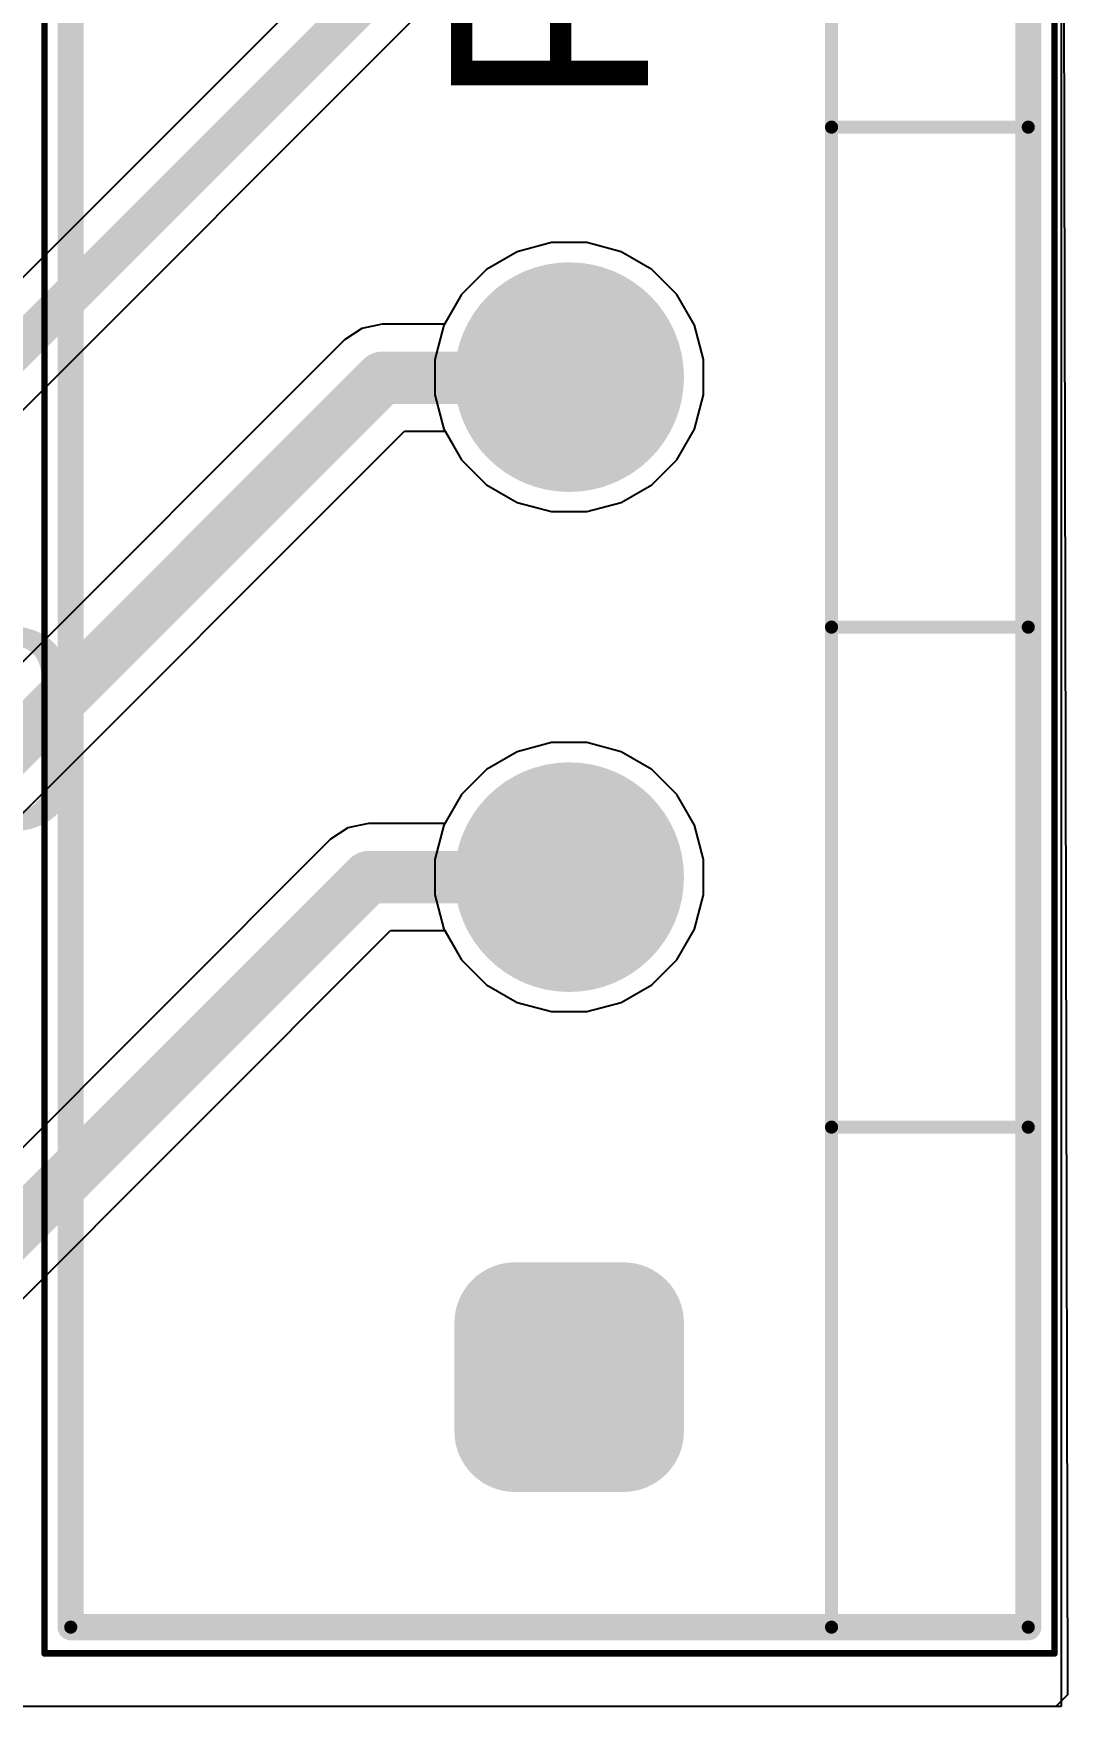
# Model space of a CAD drawing. Header units: millimetres. Extents: x 0.02 to 2.82, y 0.02 to 1.79.
# Drawn here: x 2.507 to 2.817, y 0.02 to 0.522 of the extents above; entities that cross this region are included whole.
import ezdxf

# ---------------------------------------------------------------- set-up
doc = ezdxf.new("R2010")
doc.units = ezdxf.units.MM
doc.header["$MEASUREMENT"] = 0
for name, color, linetype in [('BottomLayer', 5, 'Continuous'), ('BottomSolder', 6, 'Continuous'), ('Mechanical11', 56, 'Continuous'), ('Mechanical13', 56, 'Continuous'), ('Mechanical15', 56, 'Continuous'), ('MultiLayer', 9, 'Continuous'), ('PadHoleLayer', 156, 'Continuous'), ('TopLayer', 1, 'Continuous'), ('TopOverlay', 2, 'Continuous'), ('TopSolder', 216, 'Continuous')]:
    doc.layers.add(name, color=color, linetype=linetype)
doc.styles.add('Arial', font='arial.ttf', dxfattribs={"height": 0.2})

# ---------------------------------------------------------------- blocks, each defined once
blk = doc.blocks.new('691243310007_23')
at = {"layer": 'BottomLayer'}
h = blk.add_hatch(color=5, dxfattribs=at)
edge = h.paths.add_edge_path()
edge.add_arc((-0.46624, 0.01033), 0.01624, 90, 180)
edge.add_line((-0.48248, 0.01033), (-0.48248, -0.02215))
edge.add_arc((-0.46624, -0.02215), 0.01624, 180, 270)
edge.add_line((-0.46624, -0.03839), (-0.43376, -0.03839))
edge.add_arc((-0.43376, -0.02215), 0.01624, 270, 360)
edge.add_line((-0.41752, -0.02215), (-0.41752, 0.01033))
edge.add_arc((-0.43376, 0.01033), 0.01624, 0, 90)
edge.add_line((-0.43376, 0.02657), (-0.46624, 0.02657))
h = blk.add_hatch(color=5, dxfattribs=at)
edge = h.paths.add_edge_path()
edge.add_arc((-0.3, -0.00591), 0.03248, 0, 360)
h = blk.add_hatch(color=5, dxfattribs=at)
edge = h.paths.add_edge_path()
edge.add_arc((-0.15, -0.00591), 0.03248, 0, 360)
at = {"layer": 'BottomSolder'}
h = blk.add_hatch(color=6, dxfattribs=at)
edge = h.paths.add_edge_path()
edge.add_arc((-0.46624, 0.01033), 0.01821, 90, 180)
edge.add_line((-0.48445, 0.01033), (-0.48445, -0.02215))
edge.add_arc((-0.46624, -0.02215), 0.01821, 180, 270)
edge.add_line((-0.46624, -0.04035), (-0.43376, -0.04035))
edge.add_arc((-0.43376, -0.02215), 0.01821, 270, 360)
edge.add_line((-0.41555, -0.02215), (-0.41555, 0.01033))
edge.add_arc((-0.43376, 0.01033), 0.01821, 0, 90)
edge.add_line((-0.43376, 0.02854), (-0.46624, 0.02854))
h = blk.add_hatch(color=6, dxfattribs=at)
edge = h.paths.add_edge_path()
edge.add_arc((-0.3, -0.00591), 0.03445, 0, 360)
h = blk.add_hatch(color=6, dxfattribs=at)
edge = h.paths.add_edge_path()
edge.add_arc((-0.15, -0.00591), 0.03445, 0, 360)
at = {"layer": 'MultiLayer'}
h = blk.add_hatch(color=9, dxfattribs=at)
edge = h.paths.add_edge_path()
edge.add_arc((-0.46624, 0.01033), 0.01624, 90, 180)
edge.add_line((-0.48248, 0.01033), (-0.48248, -0.02215))
edge.add_arc((-0.46624, -0.02215), 0.01624, 180, 270)
edge.add_line((-0.46624, -0.03839), (-0.43376, -0.03839))
edge.add_arc((-0.43376, -0.02215), 0.01624, 270, 360)
edge.add_line((-0.41752, -0.02215), (-0.41752, 0.01033))
edge.add_arc((-0.43376, 0.01033), 0.01624, 0, 90)
edge.add_line((-0.43376, 0.02657), (-0.46624, 0.02657))
h = blk.add_hatch(color=9, dxfattribs=at)
edge = h.paths.add_edge_path()
edge.add_arc((-0.3, -0.00591), 0.03248, 0, 360)
h = blk.add_hatch(color=9, dxfattribs=at)
edge = h.paths.add_edge_path()
edge.add_arc((-0.15, -0.00591), 0.03248, 0, 360)
at = {"layer": 'PadHoleLayer'}
h = blk.add_hatch(color=156, dxfattribs=at)
edge = h.paths.add_edge_path()
edge.add_arc((-0.45, -0.00591), 0.02165, 0, 360)
h = blk.add_hatch(color=156, dxfattribs=at)
edge = h.paths.add_edge_path()
edge.add_arc((-0.3, -0.00591), 0.02165, 0, 360)
h = blk.add_hatch(color=156, dxfattribs=at)
edge = h.paths.add_edge_path()
edge.add_arc((-0.15, -0.00591), 0.02165, 0, 360)
at = {"layer": 'TopLayer'}
h = blk.add_hatch(color=1, dxfattribs=at)
edge = h.paths.add_edge_path()
edge.add_arc((-0.46624, 0.01033), 0.01624, 90, 180)
edge.add_line((-0.48248, 0.01033), (-0.48248, -0.02215))
edge.add_arc((-0.46624, -0.02215), 0.01624, 180, 270)
edge.add_line((-0.46624, -0.03839), (-0.43376, -0.03839))
edge.add_arc((-0.43376, -0.02215), 0.01624, 270, 360)
edge.add_line((-0.41752, -0.02215), (-0.41752, 0.01033))
edge.add_arc((-0.43376, 0.01033), 0.01624, 0, 90)
edge.add_line((-0.43376, 0.02657), (-0.46624, 0.02657))
h = blk.add_hatch(color=1, dxfattribs=at)
edge = h.paths.add_edge_path()
edge.add_arc((-0.3, -0.00591), 0.03248, 0, 360)
h = blk.add_hatch(color=1, dxfattribs=at)
edge = h.paths.add_edge_path()
edge.add_arc((-0.15, -0.00591), 0.03248, 0, 360)
at = {"layer": 'TopSolder'}
h = blk.add_hatch(color=216, dxfattribs=at)
edge = h.paths.add_edge_path()
edge.add_arc((-0.46624, 0.01033), 0.01821, 90, 180)
edge.add_line((-0.48445, 0.01033), (-0.48445, -0.02215))
edge.add_arc((-0.46624, -0.02215), 0.01821, 180, 270)
edge.add_line((-0.46624, -0.04035), (-0.43376, -0.04035))
edge.add_arc((-0.43376, -0.02215), 0.01821, 270, 360)
edge.add_line((-0.41555, -0.02215), (-0.41555, 0.01033))
edge.add_arc((-0.43376, 0.01033), 0.01821, 0, 90)
edge.add_line((-0.43376, 0.02854), (-0.46624, 0.02854))
h = blk.add_hatch(color=216, dxfattribs=at)
edge = h.paths.add_edge_path()
edge.add_arc((-0.3, -0.00591), 0.03445, 0, 360)
h = blk.add_hatch(color=216, dxfattribs=at)
edge = h.paths.add_edge_path()
edge.add_arc((-0.15, -0.00591), 0.03445, 0, 360)
at = {"layer": 'Mechanical11', "const_width": 0.00394}
for points in [[(-0.525, 0.1437), (0.525, 0.1437)], [(-0.525, 0.1437), (-0.525, -0.1437)], [(-0.525, -0.08465), (0.525, -0.08465)], [(-0.375, -0.08465), (-0.375, -0.1437)], [(-0.225, -0.08465), (-0.225, -0.1437)], [(-0.075, -0.08465), (-0.075, -0.1437)], [(-0.525, -0.1437), (0.525, -0.1437)]]:
    blk.add_lwpolyline(points, dxfattribs=at)
at = {"layer": 'Mechanical11', "const_width": 0.00197}
for points in [[(-0.52598, 0.1437, 1), (-0.52402, 0.1437, 1)], [(-0.52598, 0.1437, 1), (-0.52402, 0.1437, 1)], [(-0.52598, -0.08465, 1), (-0.52402, -0.08465, 1)], [(-0.37598, -0.08465, 1), (-0.37402, -0.08465, 1)], [(-0.22598, -0.08465, 1), (-0.22402, -0.08465, 1)], [(-0.07598, -0.08465, 1), (-0.07402, -0.08465, 1)], [(-0.52598, -0.1437, 1), (-0.52402, -0.1437, 1)], [(-0.52598, -0.1437, 1), (-0.52402, -0.1437, 1)], [(-0.37598, -0.1437, 1), (-0.37402, -0.1437, 1)], [(-0.22598, -0.1437, 1), (-0.22402, -0.1437, 1)], [(-0.07598, -0.1437, 1), (-0.07402, -0.1437, 1)]]:
    blk.add_lwpolyline(points, format="xyb", close=True, dxfattribs=at)
at = {"layer": 'Mechanical13', "const_width": 0.00394}
for points in [[(-0.525, 0.1437), (-0.525, -0.1437)], [(-0.525, 0.1437), (0.525, 0.1437)], [(-0.525, -0.08465), (0.525, -0.08465)], [(-0.375, -0.08465), (-0.375, -0.1437)], [(-0.225, -0.08465), (-0.225, -0.1437)], [(-0.075, -0.08465), (-0.075, -0.1437)], [(-0.525, -0.1437), (0.525, -0.1437)]]:
    blk.add_lwpolyline(points, dxfattribs=at)
at = {"layer": 'Mechanical13', "const_width": 0.00197}
for points in [[(-0.52598, 0.1437, 1), (-0.52402, 0.1437, 1)], [(-0.52598, 0.1437, 1), (-0.52402, 0.1437, 1)], [(-0.52598, -0.08465, 1), (-0.52402, -0.08465, 1)], [(-0.37598, -0.08465, 1), (-0.37402, -0.08465, 1)], [(-0.22598, -0.08465, 1), (-0.22402, -0.08465, 1)], [(-0.07598, -0.08465, 1), (-0.07402, -0.08465, 1)], [(-0.52598, -0.1437, 1), (-0.52402, -0.1437, 1)], [(-0.52598, -0.1437, 1), (-0.52402, -0.1437, 1)], [(-0.37598, -0.1437, 1), (-0.37402, -0.1437, 1)], [(-0.22598, -0.1437, 1), (-0.22402, -0.1437, 1)], [(-0.07598, -0.1437, 1), (-0.07402, -0.1437, 1)]]:
    blk.add_lwpolyline(points, format="xyb", close=True, dxfattribs=at)
at = {"layer": 'Mechanical15', "const_width": 0.00197}
for points in [[(-0.53287, 0.15157), (0.53287, 0.15157)], [(-0.53287, 0.15157), (-0.53287, -0.15157)], [(-0.53287, -0.15157), (0.53287, -0.15157)]]:
    blk.add_lwpolyline(points, dxfattribs=at)
at = {"layer": 'Mechanical15', "const_width": 0.000984}
for points in [[(-0.53337, 0.15157, 1), (-0.53238, 0.15157, 1)], [(-0.53337, 0.15157, 1), (-0.53238, 0.15157, 1)], [(-0.53337, -0.15157, 1), (-0.53238, -0.15157, 1)], [(-0.53337, -0.15157, 1), (-0.53238, -0.15157, 1)]]:
    blk.add_lwpolyline(points, format="xyb", close=True, dxfattribs=at)
at = {"layer": 'TopOverlay', "const_width": 0.00787}
for points in [[(-0.525, 0.1437), (-0.525, -0.1437)], [(-0.525, 0.1437), (0.525, 0.1437)], [(-0.525, -0.1437), (0.525, -0.1437)]]:
    blk.add_lwpolyline(points, dxfattribs=at)
at = {"layer": 'TopOverlay', "const_width": 0.00394}
for points in [[(-0.52697, 0.1437, 1), (-0.52303, 0.1437, 1)], [(-0.52697, 0.1437, 1), (-0.52303, 0.1437, 1)], [(-0.52697, -0.1437, 1), (-0.52303, -0.1437, 1)], [(-0.52697, -0.1437, 1), (-0.52303, -0.1437, 1)]]:
    blk.add_lwpolyline(points, format="xyb", close=True, dxfattribs=at)
at = {"layer": 'Mechanical11'}
blk.add_text('P5', height=0.059055, dxfattribs=at).set_placement((-0.0689, -0.02953))

msp = doc.modelspace()

# ---------------------------------------------------------------- linework, layer by layer
at = {"layer": 'BottomLayer'}
for p, q in [((2.81496, 1.75197), (2.81496, 0.01968)), ((2.66201, 0.45886), (2.65175, 0.45611)), ((2.67264, 0.45886), (2.66201, 0.45886)), ((2.6829, 0.45611), (2.67264, 0.45886)), ((2.65175, 0.45611), (2.64254, 0.4508)), ((2.6921, 0.4508), (2.6829, 0.45611)), ((2.64254, 0.4508), (2.63503, 0.44328)), ((2.69961, 0.44328), (2.6921, 0.4508)), ((2.63503, 0.44328), (2.62972, 0.43408)), ((2.70493, 0.43408), (2.69961, 0.44328)), ((2.62972, 0.43408), (2.62697, 0.42382)), ((2.70768, 0.42382), (2.70493, 0.43408)), ((2.62697, 0.42382), (2.62697, 0.41319)), ((2.70768, 0.41319), (2.70768, 0.42382)), ((2.62697, 0.41319), (2.62972, 0.40293)), ((2.70493, 0.40293), (2.70768, 0.41319)), ((2.62972, 0.40293), (2.63503, 0.39373)), ((2.69961, 0.39373), (2.70493, 0.40293)), ((2.63503, 0.39373), (2.64254, 0.38621)), ((2.6921, 0.38621), (2.69961, 0.39373)), ((2.64254, 0.38621), (2.65175, 0.3809)), ((2.6829, 0.3809), (2.6921, 0.38621)), ((2.65175, 0.3809), (2.66201, 0.37815)), ((2.66201, 0.37815), (2.67264, 0.37815)), ((2.67264, 0.37815), (2.6829, 0.3809)), ((2.66201, 0.30886), (2.65175, 0.30611)), ((2.67264, 0.30886), (2.66201, 0.30886)), ((2.6829, 0.30611), (2.67264, 0.30886)), ((2.65175, 0.30611), (2.64254, 0.3008)), ((2.6921, 0.3008), (2.6829, 0.30611)), ((2.64254, 0.3008), (2.63503, 0.29328)), ((2.69961, 0.29328), (2.6921, 0.3008)), ((2.63503, 0.29328), (2.62972, 0.28408)), ((2.70493, 0.28408), (2.69961, 0.29328)), ((2.62972, 0.28408), (2.62697, 0.27382)), ((2.70768, 0.27382), (2.70493, 0.28408)), ((2.62697, 0.27382), (2.62697, 0.26319)), ((2.70768, 0.26319), (2.70768, 0.27382)), ((2.62697, 0.26319), (2.62972, 0.25293)), ((2.70493, 0.25293), (2.70768, 0.26319)), ((2.62972, 0.25293), (2.63503, 0.24373)), ((2.69961, 0.24373), (2.70493, 0.25293)), ((2.63503, 0.24373), (2.64254, 0.23621)), ((2.6921, 0.23621), (2.69961, 0.24373)), ((2.64254, 0.23621), (2.65175, 0.2309)), ((2.6829, 0.2309), (2.6921, 0.23621)), ((2.65175, 0.2309), (2.66201, 0.22815)), ((2.67264, 0.22815), (2.6829, 0.2309)), ((2.66201, 0.22815), (2.67264, 0.22815)), ((2.81496, 0.01968), (0.01968, 0.01968))]:
    msp.add_line(p, q, dxfattribs=at)
at = {"layer": 'TopLayer'}
for p, q in [((2.81301, 1.75001), (2.81691, 0.02322)), ((2.62697, 0.57203), (2.47694, 0.42201)), ((2.4927, 0.39802), (2.63671, 0.54204)), ((2.66201, 0.45886), (2.65175, 0.45611)), ((2.67264, 0.45886), (2.66201, 0.45886)), ((2.6829, 0.45611), (2.67264, 0.45886)), ((2.65175, 0.45611), (2.64254, 0.4508)), ((2.6921, 0.4508), (2.6829, 0.45611)), ((2.64254, 0.4508), (2.63503, 0.44328)), ((2.69961, 0.44328), (2.6921, 0.4508)), ((2.63503, 0.44328), (2.62988, 0.43436)), ((2.70493, 0.43408), (2.69961, 0.44328)), ((2.60508, 0.43314), (2.59987, 0.42966)), ((2.61122, 0.43436), (2.60508, 0.43314)), ((2.62988, 0.43436), (2.61122, 0.43436)), ((2.70768, 0.42382), (2.70493, 0.43408)), ((2.59987, 0.42966), (2.42051, 0.25031)), ((2.59987, 0.42966), (2.59987, 0.42966)), ((2.70768, 0.41319), (2.70768, 0.42382)), ((2.70493, 0.40293), (2.70768, 0.41319)), ((2.43852, 0.2229), (2.61787, 0.40225)), ((2.61787, 0.40225), (2.63011, 0.40225)), ((2.63011, 0.40225), (2.63503, 0.39373)), ((2.69961, 0.39373), (2.70493, 0.40293)), ((2.63503, 0.39373), (2.64254, 0.38621)), ((2.6921, 0.38621), (2.69961, 0.39373)), ((2.64254, 0.38621), (2.65175, 0.3809)), ((2.6829, 0.3809), (2.6921, 0.38621)), ((2.65175, 0.3809), (2.66201, 0.37815)), ((2.66201, 0.37815), (2.67264, 0.37815)), ((2.67264, 0.37815), (2.6829, 0.3809)), ((2.66201, 0.30886), (2.65175, 0.30611)), ((2.67264, 0.30886), (2.66201, 0.30886)), ((2.6829, 0.30611), (2.67264, 0.30886)), ((2.65175, 0.30611), (2.64254, 0.3008)), ((2.6921, 0.3008), (2.6829, 0.30611)), ((2.64254, 0.3008), (2.63503, 0.29328)), ((2.69961, 0.29328), (2.6921, 0.3008)), ((2.63503, 0.29328), (2.63, 0.28456)), ((2.70493, 0.28408), (2.69961, 0.29328)), ((2.60094, 0.28334), (2.59573, 0.27986)), ((2.60709, 0.28456), (2.60094, 0.28334)), ((2.63, 0.28456), (2.60709, 0.28456)), ((2.70768, 0.27382), (2.70493, 0.28408)), ((2.59573, 0.27986), (2.4402, 0.12432)), ((2.59573, 0.27986), (2.59573, 0.27986)), ((2.70768, 0.26319), (2.70768, 0.27382)), ((2.70493, 0.25293), (2.70768, 0.26319)), ((2.4582, 0.09691), (2.61374, 0.25245)), ((2.61374, 0.25245), (2.63, 0.25245)), ((2.63, 0.25245), (2.63503, 0.24373)), ((2.69961, 0.24373), (2.70493, 0.25293)), ((2.63503, 0.24373), (2.64254, 0.23621)), ((2.6921, 0.23621), (2.69961, 0.24373)), ((2.64254, 0.23621), (2.65175, 0.2309)), ((2.6829, 0.2309), (2.6921, 0.23621)), ((2.65175, 0.2309), (2.66201, 0.22815)), ((2.67264, 0.22815), (2.6829, 0.2309)), ((2.66201, 0.22815), (2.67264, 0.22815)), ((2.81691, 0.02322), (2.81338, 0.01968)), ((2.81338, 0.01968), (0.02165, 0.01968))]:
    msp.add_line(p, q, dxfattribs=at)
for points, const_width in [([(2.48276, 0.40796), (2.65551, 0.58071)], 0.01181), ([(2.42717, 0.23425), (2.61122, 0.41831)], 0.01575), ([(2.61122, 0.41831), (2.66713, 0.41831)], 0.01575), ([(2.66713, 0.41831), (2.66732, 0.4185)], 0.01575), ([(2.44685, 0.10827), (2.60709, 0.2685)], 0.01575), ([(2.60709, 0.2685), (2.66732, 0.2685)], 0.01575)]:
    msp.add_lwpolyline(points, dxfattribs=dict(at, const_width=const_width))
at = {"layer": 'TopLayer', "const_width": 0.00787}
for points in [[(2.60728, 0.41831, 1), (2.61516, 0.41831, 1)], [(2.60728, 0.41831, 1), (2.61516, 0.41831, 1)], [(2.66319, 0.41831, 1), (2.67106, 0.41831, 1)], [(2.66319, 0.41831, 1), (2.67106, 0.41831, 1)], [(2.66339, 0.4185, 1), (2.67126, 0.4185, 1)], [(2.60315, 0.2685, 1), (2.61102, 0.2685, 1)], [(2.60315, 0.2685, 1), (2.61102, 0.2685, 1)], [(2.66339, 0.2685, 1), (2.67126, 0.2685, 1)]]:
    msp.add_lwpolyline(points, format="xyb", close=True, dxfattribs=at)

# ---------------------------------------------------------------- block references
at = {"rotation": 90}
msp.add_blockref('691243310007_23', (2.66142, 0.5685), dxfattribs=at)

# ---------------------------------------------------------------- texts
at = {"layer": 'TopOverlay', "style": 'Arial'}
msp.add_text('C18', height=0.06, dxfattribs=at).set_placement((2.36794, 0.283))

doc.saveas('drawing.dxf')
